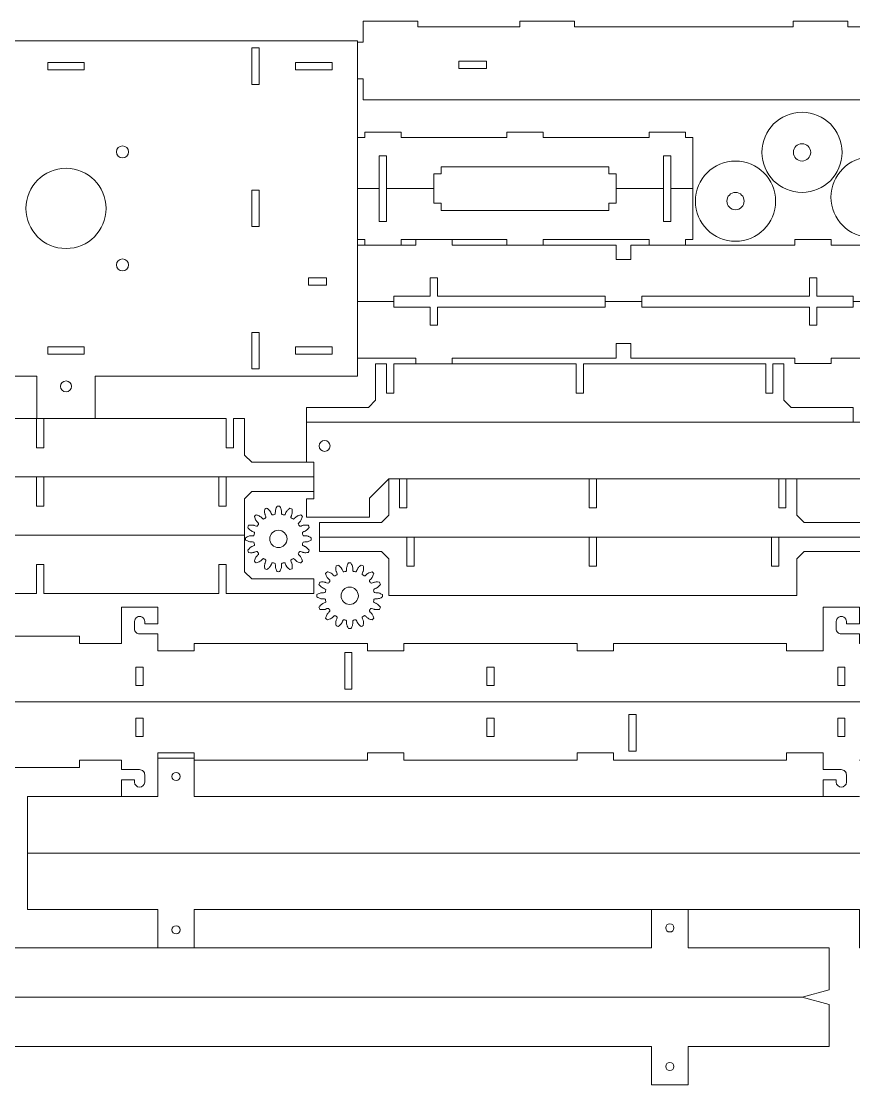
# Model space of a CAD drawing. Header units: millimetres. Extents: x -605 to 605, y -148 to 150.
# Drawn here: x -319.6 to -91.2, y -145 to 146.6 of the extents above; entities that cross this region are included whole.
import ezdxf

# ---------------------------------------------------------------- set-up
doc = ezdxf.new("R2010")
doc.units = ezdxf.units.MM
doc.header["$MEASUREMENT"] = 0
doc.layers.add('Default', color=7, linetype='Continuous')
doc.layers.add('PHOTOGATE_OBSTRU', color=7, linetype='Continuous')

msp = doc.modelspace()

# ---------------------------------------------------------------- linework, layer by layer
at = {"layer": 'Default', "color": 250, "lineweight": 9}
for points in [[(-91.3935, 36.6448), (-91.3935, 40.6448), (-108.3935, 40.6448), (-110.3935, 42.6448), (-110.3935, 52.6448), (-113.3935, 52.6448), (-113.3935, 44.6448), (-115.3935, 44.6448), (-115.3935, 52.6448), (-165.3935, 52.6448), (-165.3935, 44.6448), (-167.3935, 44.6448), (-167.3935, 52.6448), (-217.3935, 52.6448), (-217.3935, 44.6448), (-219.3935, 44.6448), (-219.3935, 52.6448), (-222.3935, 52.6448), (-222.3935, 42.6448), (-224.3935, 40.6448), (-241.3935, 40.6448), (-241.3935, 36.6448)], [(-87.9664, 21.1448), (-218.8206, 21.1448), (-224.1135, 15.8519), (-224.1135, 10.6448), (-241.3935, 10.6448), (-241.3935, 15.6448), (-239.3935, 15.6448), (-239.3935, 25.6448), (-256.3935, 25.6448), (-258.3935, 27.6448), (-258.3935, 37.6448), (-261.3935, 37.6448), (-261.3935, 29.6448), (-263.3935, 29.6448), (-263.3935, 37.6448), (-313.3935, 37.6448), (-313.3935, 29.6448), (-315.3935, 29.6448), (-315.3935, 37.6448), (-365.3935, 37.6448)], [(-241.3935, 25.6448), (-241.3935, 36.6448), (-65.3935, 36.6448)], [(-370.3935, 5.6448), (-370.3935, 15.6448), (-372.3935, 17.6448), (-389.3935, 17.6448), (-389.3935, 21.6448), (-239.3935, 21.6448)], [(-315.3935, 21.6448), (-315.3935, 13.6448), (-313.3935, 13.6448), (-313.3935, 21.6448)], [(-265.3935, 21.6448), (-265.3935, 13.6448), (-263.3935, 13.6448), (-263.3935, 21.6448)], [(-87.8206, 5.1448), (-237.8206, 5.1448), (-237.8206, 1.1448), (-220.8206, 1.1448), (-218.8206, -0.8552), (-218.8206, -10.8552), (-106.8206, -10.8552), (-106.8206, -0.8552), (-104.8206, 1.1448), (-87.8206, 1.1448), (-87.8206, 5.1448), (-87.8206, 9.1448), (-104.8206, 9.1448), (-106.8206, 11.1448), (-106.8206, 21.1448)], [(-237.8206, 5.1448), (-237.8206, 9.1448), (-220.8206, 9.1448), (-218.8206, 11.1448), (-218.8206, 21.1448)], [(-215.8206, 21.1448), (-215.8206, 13.1448), (-213.8206, 13.1448), (-213.8206, 21.1448)], [(-161.8206, 21.1448), (-161.8206, 13.1448), (-163.8206, 13.1448), (-163.8206, 21.1448)], [(-111.8206, 21.1448), (-111.8206, 13.1448), (-109.8206, 13.1448), (-109.8206, 21.1448)], [(-239.3935, 17.6448), (-256.3935, 17.6448), (-258.3935, 15.6448), (-258.3935, 5.6448)], [(-389.3935, -10.3552), (-365.3935, -10.3552), (-365.3935, -2.3552), (-363.3935, -2.3552), (-363.3935, -10.3552), (-315.3935, -10.3552), (-315.3935, -2.3552), (-313.3935, -2.3552), (-313.3935, -10.3552), (-265.3935, -10.3552), (-265.3935, -2.3552), (-263.3935, -2.3552), (-263.3935, -10.3552), (-239.3935, -10.3552), (-239.3935, -6.3552), (-256.3935, -6.3552), (-258.3935, -4.3552), (-258.3935, 5.6448), (-370.3935, 5.6448), (-370.3935, -4.3552), (-372.3935, -6.3552), (-389.3935, -6.3552)], [(-211.8206, 5.1448), (-211.8206, -2.8552), (-213.8206, -2.8552), (-213.8206, 5.1448)], [(-163.8206, 5.1448), (-163.8206, -2.8552), (-161.8206, -2.8552), (-161.8206, 5.1448)], [(-113.8206, 5.1448), (-113.8206, -2.8552), (-111.8206, -2.8552), (-111.8206, 5.1448)]]:
    msp.add_lwpolyline(points, dxfattribs=at)
for points, knots in [([(-94.4272, 110.6485), (-94.4272, 116.7236), (-99.3521, 121.6485), (-105.4272, 121.6485), (-111.5023, 121.6485), (-116.4272, 116.7237), (-116.4272, 110.6485), (-116.4272, 104.5734), (-111.5024, 99.6485), (-105.4273, 99.6485), (-99.3521, 99.6485), (-94.4273, 104.5733), (-94.4272, 110.6485)], [0, 0, 0, 0, 1, 1, 1, 2, 2, 2, 3, 3, 3, 4, 4, 4, 4]), ([(-112.6756, 97.2694), (-112.6756, 103.3444), (-117.6005, 108.2694), (-123.6756, 108.2694), (-129.7507, 108.2694), (-134.6756, 103.3446), (-134.6756, 97.2694), (-134.6756, 91.1943), (-129.7508, 86.2694), (-123.6757, 86.2694), (-117.6005, 86.2694), (-112.6757, 91.1942), (-112.6756, 97.2694)], [0, 0, 0, 0, 1, 1, 1, 2, 2, 2, 3, 3, 3, 4, 4, 4, 4]), ([(-75.4854, 98.352), (-75.4854, 104.4271), (-80.4103, 109.352), (-86.4854, 109.352), (-92.5605, 109.352), (-97.4854, 104.4272), (-97.4854, 98.352), (-97.4854, 92.2769), (-92.5606, 87.352), (-86.4855, 87.352), (-80.4103, 87.352), (-75.4855, 92.2768), (-75.4854, 98.352)], [0, 0, 0, 0, 1, 1, 1, 2, 2, 2, 3, 3, 3, 4, 4, 4, 4]), ([(-248.1905, -2.2266), (-248.1782, -2.1251), (-248.1053, -2.0412), (-248.0064, -2.015), (-247.8337, -1.9874), (-247.6621, -1.9534), (-247.492, -1.9126), (-247.3906, -1.899), (-247.2911, -1.9486), (-247.2409, -2.0378), (-247.1298, -2.2349), (-247.0275, -2.471), (-247.0041, -2.5397), (-246.9736, -2.6293), (-246.9228, -2.7322), (-246.905, -2.7613), (-246.8164, -2.9061), (-246.6743, -3.0933), (-246.6254, -3.1506), (-246.4509, -3.355), (-246.0704, -3.674), (-245.9237, -3.7825), (-245.7204, -3.7066), (-245.5199, -3.6237), (-245.3227, -3.5335), (-245.2687, -3.1732), (-245.2628, -2.7247), (-245.2733, -2.5906), (-245.285, -2.4412), (-245.3308, -2.2006), (-245.3508, -2.1175), (-245.3668, -2.0512), (-245.4166, -1.9332), (-245.4375, -1.8907), (-245.5014, -1.7609), (-245.5944, -1.4776), (-245.6249, -1.3684), (-245.6525, -1.2698), (-245.6172, -1.1645), (-245.5359, -1.1024), (-245.3868, -1.0109), (-245.2413, -0.9137), (-245.0998, -0.811), (-245.0113, -0.7596), (-244.9004, -0.7673), (-244.8199, -0.8305), (-244.6418, -0.9703), (-244.457, -1.1491), (-244.4091, -1.2036), (-244.3466, -1.2747), (-244.2602, -1.3504), (-244.2327, -1.3704), (-244.0953, -1.4704), (-243.8924, -1.5889), (-243.8253, -1.6231), (-243.586, -1.7451), (-243.1123, -1.8943), (-242.9353, -1.9383), (-242.7765, -1.7906), (-242.623, -1.6371), (-242.4753, -1.4783), (-242.5633, -1.1247), (-242.7294, -0.7082), (-242.7905, -0.5882), (-242.8585, -0.4548), (-242.9929, -0.25), (-243.0432, -0.1809), (-243.0833, -0.1258), (-243.1744, -0.0357), (-243.21, -0.0045), (-243.3188, 0.0911), (-243.5131, 0.3172), (-243.5831, 0.4064), (-243.6462, 0.4869), (-243.654, 0.5978), (-243.6026, 0.6863), (-243.4999, 0.8277), (-243.4026, 0.9733), (-243.3112, 1.1223), (-243.2491, 1.2036), (-243.1437, 1.239), (-243.0452, 1.2113), (-242.8271, 1.1505), (-242.5879, 1.056), (-242.5228, 1.024), (-242.4379, 0.9822), (-242.3292, 0.9453), (-242.296, 0.9373), (-242.1309, 0.8975), (-241.8981, 0.8657), (-241.823, 0.8598), (-241.5552, 0.8387), (-241.0605, 0.8821), (-240.8801, 0.9092), (-240.7899, 1.1065), (-240.7068, 1.3069), (-240.6311, 1.5102), (-240.8477, 1.8032), (-241.1607, 2.1245), (-241.263, 2.2119), (-241.3768, 2.3091), (-241.5794, 2.4469), (-241.6523, 2.4915), (-241.7104, 2.5271), (-241.8291, 2.5754), (-241.8739, 2.5906), (-242.0109, 2.6373), (-242.277, 2.7718), (-242.3758, 2.8274), (-242.465, 2.8776), (-242.5145, 2.9771), (-242.5009, 3.0785), (-242.4602, 3.2486), (-242.426, 3.4202), (-242.3986, 3.5929), (-242.3724, 3.6918), (-242.2885, 3.7648), (-242.1869, 3.777), (-241.9622, 3.8042), (-241.705, 3.8084), (-241.6326, 3.8037), (-241.5382, 3.7976), (-241.4236, 3.8052), (-241.3899, 3.8105), (-241.2221, 3.8369), (-240.9949, 3.8966), (-240.9232, 3.9199), (-240.6677, 4.0028), (-240.2273, 4.2323), (-240.071, 4.3263), (-240.0631, 4.5431), (-240.0631, 4.76), (-240.071, 4.9769), (-240.3832, 5.1647), (-240.7953, 5.3417), (-240.9232, 5.3833), (-241.0656, 5.4296), (-241.3056, 5.4794), (-241.3899, 5.4927), (-241.4573, 5.5034), (-241.5854, 5.5025), (-241.6326, 5.4995), (-241.7771, 5.4901), (-242.0744, 5.5126), (-242.1869, 5.5262), (-242.2885, 5.5383), (-242.3724, 5.6114), (-242.3986, 5.7103), (-242.426, 5.883), (-242.4602, 6.0546), (-242.5009, 6.2247), (-242.5145, 6.3261), (-242.465, 6.4255), (-242.3758, 6.4757), (-242.1785, 6.5868), (-241.9426, 6.6892), (-241.8739, 6.7125), (-241.7843, 6.743), (-241.6814, 6.7939), (-241.6523, 6.8117), (-241.5073, 6.9003), (-241.3203, 7.0424), (-241.263, 7.0913), (-241.0586, 7.2657), (-240.7396, 7.6463), (-240.6311, 7.793), (-240.7068, 7.9963), (-240.7899, 8.1967), (-240.8801, 8.394), (-241.2404, 8.448), (-241.6889, 8.4539), (-241.823, 8.4434), (-241.9723, 8.4317), (-242.213, 8.3858), (-242.296, 8.3659), (-242.3623, 8.3499), (-242.4804, 8.3001), (-242.5228, 8.2792), (-242.6527, 8.2153), (-242.936, 8.1223), (-243.0452, 8.0917), (-243.1437, 8.0642), (-243.2491, 8.0995), (-243.3112, 8.1808), (-243.4026, 8.3299), (-243.4999, 8.4754), (-243.6026, 8.6169), (-243.654, 8.7054), (-243.6462, 8.8163), (-243.5831, 8.8968), (-243.4433, 9.0749), (-243.2645, 9.2597), (-243.21, 9.3076), (-243.1389, 9.3701), (-243.0632, 9.4564), (-243.0432, 9.484), (-242.9432, 9.6213), (-242.8247, 9.8242), (-242.7905, 9.8913), (-242.6685, 10.1307), (-242.5193, 10.6044), (-242.4753, 10.7814), (-242.623, 10.9402), (-242.7765, 11.0937), (-242.9353, 11.2414), (-243.2888, 11.1534), (-243.7054, 10.9872), (-243.8253, 10.9262), (-243.9588, 10.8582), (-244.1636, 10.7238), (-244.2327, 10.6735), (-244.2878, 10.6334), (-244.3778, 10.5422), (-244.4091, 10.5066), (-244.5046, 10.3979), (-244.7307, 10.2036), (-244.8199, 10.1336), (-244.9004, 10.0704), (-245.0113, 10.0627), (-245.0998, 10.1141), (-245.2413, 10.2168), (-245.3868, 10.314), (-245.5359, 10.4055), (-245.6172, 10.4676), (-245.6525, 10.5729), (-245.6249, 10.6715), (-245.564, 10.8895), (-245.4695, 11.1288), (-245.4375, 11.1938), (-245.3957, 11.2788), (-245.3588, 11.3875), (-245.3508, 11.4206), (-245.311, 11.5858), (-245.2792, 11.8186), (-245.2733, 11.8936), (-245.2521, 12.1615), (-245.2956, 12.6562), (-245.3227, 12.8366), (-245.5199, 12.9268), (-245.7204, 13.0098), (-245.9237, 13.0856), (-246.2167, 12.869), (-246.538, 12.556), (-246.6254, 12.4536), (-246.7226, 12.3399), (-246.8604, 12.1372), (-246.905, 12.0644), (-246.9406, 12.0063), (-246.9889, 11.8876), (-247.0041, 11.8428), (-247.0507, 11.7057), (-247.1853, 11.4396), (-247.2409, 11.3409), (-247.2911, 11.2517), (-247.3906, 11.2021), (-247.492, 11.2156), (-247.6621, 11.2565), (-247.8337, 11.2906), (-248.0064, 11.3181), (-248.1053, 11.3443), (-248.1782, 11.4282), (-248.1905, 11.5297), (-248.2176, 11.7545), (-248.2219, 12.0117), (-248.2172, 12.0841), (-248.2111, 12.1785), (-248.2187, 12.2931), (-248.224, 12.3268), (-248.2504, 12.4946), (-248.3101, 12.7218), (-248.3333, 12.7935), (-248.4163, 13.049), (-248.6458, 13.4894), (-248.7398, 13.6457), (-248.9566, 13.6536), (-249.1736, 13.6536), (-249.3904, 13.6457), (-249.5781, 13.3335), (-249.7552, 12.9214), (-249.7968, 12.7935), (-249.8431, 12.651), (-249.8929, 12.4111), (-249.9062, 12.3268), (-249.9168, 12.2594), (-249.916, 12.1313), (-249.913, 12.0841), (-249.9036, 11.9396), (-249.9261, 11.6423), (-249.9397, 11.5297), (-249.9519, 11.4282), (-250.0248, 11.3443), (-250.1237, 11.3181), (-250.2965, 11.2906), (-250.4681, 11.2565), (-250.6382, 11.2156), (-250.7396, 11.2021), (-250.839, 11.2517), (-250.8892, 11.3409), (-251.0003, 11.5381), (-251.1026, 11.7741), (-251.126, 11.8428), (-251.1565, 11.9324), (-251.2074, 12.0353), (-251.2251, 12.0644), (-251.3138, 12.2093), (-251.4559, 12.3964), (-251.5048, 12.4536), (-251.6792, 12.6581), (-252.0598, 12.9771), (-252.2065, 13.0856), (-252.4097, 13.0098), (-252.6102, 12.9268), (-252.8075, 12.8366), (-252.8615, 12.4763), (-252.8674, 12.0278), (-252.8569, 11.8936), (-252.8451, 11.7444), (-252.7993, 11.5037), (-252.7793, 11.4206), (-252.7634, 11.3542), (-252.7136, 11.2363), (-252.6927, 11.1938), (-252.6288, 11.064), (-252.5357, 10.7806), (-252.5052, 10.6715), (-252.4777, 10.5729), (-252.513, 10.4676), (-252.5943, 10.4055), (-252.7434, 10.314), (-252.8889, 10.2168), (-253.0304, 10.1141), (-253.1189, 10.0627), (-253.2297, 10.0704), (-253.3102, 10.1336), (-253.4884, 10.2734), (-253.6732, 10.4522), (-253.7211, 10.5066), (-253.7836, 10.5777), (-253.8699, 10.6535), (-253.8975, 10.6735), (-254.0348, 10.7735), (-254.2377, 10.892), (-254.3048, 10.9262), (-254.5442, 11.0482), (-255.0179, 11.1974), (-255.1949, 11.2414), (-255.3537, 11.0937), (-255.5071, 10.9402), (-255.6549, 10.7814), (-255.5669, 10.4278), (-255.4007, 10.0112), (-255.3397, 9.8913), (-255.2717, 9.7579), (-255.1372, 9.5531), (-255.087, 9.484), (-255.0469, 9.4287), (-254.9557, 9.3388), (-254.9202, 9.3076), (-254.8114, 9.2121), (-254.6171, 8.986), (-254.5471, 8.8968), (-254.4839, 8.8163), (-254.4762, 8.7054), (-254.5276, 8.6169), (-254.6303, 8.4754), (-254.7275, 8.3299), (-254.819, 8.1808), (-254.8811, 8.0995), (-254.9864, 8.0642), (-255.085, 8.0917), (-255.303, 8.1527), (-255.5422, 8.2472), (-255.6073, 8.2792), (-255.6923, 8.3209), (-255.801, 8.3579), (-255.8341, 8.3659), (-255.9993, 8.4056), (-256.232, 8.4375), (-256.3071, 8.4434), (-256.575, 8.4645), (-257.0697, 8.421), (-257.2501, 8.394), (-257.3403, 8.1967), (-257.4233, 7.9963), (-257.499, 7.793), (-257.2824, 7.5), (-256.9695, 7.1787), (-256.8672, 7.0913), (-256.7533, 6.9941), (-256.5507, 6.8562), (-256.4779, 6.8117), (-256.4197, 6.7761), (-256.3011, 6.7278), (-256.2563, 6.7125), (-256.1192, 6.6659), (-255.8531, 6.5314), (-255.7543, 6.4757), (-255.6652, 6.4255), (-255.6156, 6.3261), (-255.6292, 6.2247), (-255.67, 6.0546), (-255.7041, 5.883), (-255.7315, 5.7103), (-255.7578, 5.6114), (-255.8416, 5.5383), (-255.9432, 5.5262), (-256.168, 5.4989), (-256.4252, 5.4948), (-256.4975, 5.4995), (-256.592, 5.5056), (-256.7066, 5.498), (-256.7402, 5.4927), (-256.9081, 5.4663), (-257.1353, 5.4065), (-257.2069, 5.3833), (-257.4625, 5.3003), (-257.9029, 5.0709), (-258.0592, 4.9769), (-258.067, 4.76), (-258.067, 4.5431), (-258.0592, 4.3263), (-257.747, 4.1385), (-257.3349, 3.9615), (-257.2069, 3.9199), (-257.0645, 3.8736), (-256.8246, 3.8238), (-256.7402, 3.8105), (-256.6729, 3.7998), (-256.5448, 3.8007), (-256.4975, 3.8037), (-256.3531, 3.8131), (-256.0558, 3.7906), (-255.9432, 3.777), (-255.8416, 3.7648), (-255.7578, 3.6918), (-255.7315, 3.5929), (-255.7041, 3.4202), (-255.67, 3.2486), (-255.6292, 3.0785), (-255.6156, 2.9771), (-255.6652, 2.8776), (-255.7543, 2.8274), (-255.9516, 2.7164), (-256.1876, 2.614), (-256.2563, 2.5906), (-256.3459, 2.5601), (-256.4488, 2.5093), (-256.4779, 2.4915), (-256.6228, 2.4029), (-256.8099, 2.2608), (-256.8672, 2.2119), (-257.0715, 2.0374), (-257.3906, 1.6569), (-257.499, 1.5102), (-257.4233, 1.3069), (-257.3403, 1.1065), (-257.2501, 0.9092), (-256.8898, 0.8551), (-256.4413, 0.8493), (-256.3071, 0.8598), (-256.1579, 0.8714), (-255.9172, 0.9174), (-255.8341, 0.9373), (-255.7678, 0.9533), (-255.6498, 1.0031), (-255.6073, 1.024), (-255.4775, 1.0879), (-255.1942, 1.1809), (-255.085, 1.2113), (-254.9864, 1.239), (-254.881, 1.2036), (-254.819, 1.1223), (-254.7275, 0.9733), (-254.6303, 0.8277), (-254.5276, 0.6863), (-254.4762, 0.5978), (-254.4839, 0.4869), (-254.5471, 0.4064), (-254.6868, 0.2283), (-254.8657, 0.0435), (-254.9202, -0.0045), (-254.9913, -0.067), (-255.0669, -0.1533), (-255.087, -0.1809), (-255.187, -0.3182), (-255.3054, -0.5211), (-255.3397, -0.5882), (-255.4617, -0.8276), (-255.6108, -1.3013), (-255.6549, -1.4783), (-255.5071, -1.6371), (-255.3537, -1.7906), (-255.1949, -1.9383), (-254.8413, -1.8503), (-254.4247, -1.6841), (-254.3048, -1.6231), (-254.1714, -1.5551), (-253.9665, -1.4206), (-253.8975, -1.3704), (-253.8423, -1.3303), (-253.7523, -1.2391), (-253.7211, -1.2036), (-253.6256, -1.0948), (-253.3994, -0.9005), (-253.3102, -0.8305), (-253.2297, -0.7673), (-253.1189, -0.7596), (-253.0304, -0.811), (-252.8889, -0.9137), (-252.7434, -1.0109), (-252.5943, -1.1024), (-252.513, -1.1645), (-252.4777, -1.2698), (-252.5052, -1.3684), (-252.5662, -1.5864), (-252.6607, -1.8257), (-252.6927, -1.8907), (-252.7345, -1.9757), (-252.7713, -2.0844), (-252.7793, -2.1175), (-252.8192, -2.2827), (-252.8509, -2.5155), (-252.8569, -2.5906), (-252.878, -2.8584), (-252.8345, -3.3531), (-252.8075, -3.5335), (-252.6102, -3.6237), (-252.4097, -3.7066), (-252.2065, -3.7825), (-251.9135, -3.5659), (-251.5922, -3.2528), (-251.5048, -3.1506), (-251.4075, -3.0368), (-251.2697, -2.8341), (-251.2251, -2.7613), (-251.1895, -2.7032), (-251.1413, -2.5845), (-251.126, -2.5397), (-251.0794, -2.4026), (-250.9449, -2.1364), (-250.8892, -2.0378), (-250.839, -1.9486), (-250.7396, -1.899), (-250.6382, -1.9126), (-250.4681, -1.9534), (-250.2965, -1.9874), (-250.1237, -2.015), (-250.0248, -2.0412), (-249.9519, -2.1251), (-249.9397, -2.2266), (-249.9125, -2.4514), (-249.9083, -2.7086), (-249.913, -2.781), (-249.9191, -2.8753), (-249.9115, -2.99), (-249.9062, -3.0237), (-249.8798, -3.1915), (-249.8201, -3.4187), (-249.7968, -3.4904), (-249.7139, -3.7459), (-249.4844, -4.1863), (-249.3904, -4.3426), (-249.1736, -4.3504), (-248.9566, -4.3504), (-248.7398, -4.3426), (-248.552, -4.0304), (-248.3749, -3.6183), (-248.3333, -3.4904), (-248.2871, -3.3479), (-248.2373, -3.108), (-248.224, -3.0237), (-248.2133, -2.9563), (-248.2141, -2.8282), (-248.2172, -2.781), (-248.2266, -2.6364), (-248.2041, -2.3392), (-248.1905, -2.2266)], [0, 0, 0, 0, 1, 1, 1, 2, 2, 2, 3, 3, 3, 4, 4, 4, 5, 5, 5, 6, 6, 6, 7, 7, 7, 8, 8, 8, 9, 9, 9, 10, 10, 10, 11, 11, 11, 12, 12, 12, 13, 13, 13, 14, 14, 14, 15, 15, 15, 16, 16, 16, 17, 17, 17, 18, 18, 18, 19, 19, 19, 20, 20, 20, 21, 21, 21, 22, 22, 22, 23, 23, 23, 24, 24, 24, 25, 25, 25, 26, 26, 26, 27, 27, 27, 28, 28, 28, 29, 29, 29, 30, 30, 30, 31, 31, 31, 32, 32, 32, 33, 33, 33, 34, 34, 34, 35, 35, 35, 36, 36, 36, 37, 37, 37, 38, 38, 38, 39, 39, 39, 40, 40, 40, 41, 41, 41, 42, 42, 42, 43, 43, 43, 44, 44, 44, 45, 45, 45, 46, 46, 46, 47, 47, 47, 48, 48, 48, 49, 49, 49, 50, 50, 50, 51, 51, 51, 52, 52, 52, 53, 53, 53, 54, 54, 54, 55, 55, 55, 56, 56, 56, 57, 57, 57, 58, 58, 58, 59, 59, 59, 60, 60, 60, 61, 61, 61, 62, 62, 62, 63, 63, 63, 64, 64, 64, 65, 65, 65, 66, 66, 66, 67, 67, 67, 68, 68, 68, 69, 69, 69, 70, 70, 70, 71, 71, 71, 72, 72, 72, 73, 73, 73, 74, 74, 74, 75, 75, 75, 76, 76, 76, 77, 77, 77, 78, 78, 78, 79, 79, 79, 80, 80, 80, 81, 81, 81, 82, 82, 82, 83, 83, 83, 84, 84, 84, 85, 85, 85, 86, 86, 86, 87, 87, 87, 88, 88, 88, 89, 89, 89, 90, 90, 90, 91, 91, 91, 92, 92, 92, 93, 93, 93, 94, 94, 94, 95, 95, 95, 96, 96, 96, 97, 97, 97, 98, 98, 98, 99, 99, 99, 100, 100, 100, 101, 101, 101, 102, 102, 102, 103, 103, 103, 104, 104, 104, 105, 105, 105, 106, 106, 106, 107, 107, 107, 108, 108, 108, 109, 109, 109, 110, 110, 110, 111, 111, 111, 112, 112, 112, 113, 113, 113, 114, 114, 114, 115, 115, 115, 116, 116, 116, 117, 117, 117, 118, 118, 118, 119, 119, 119, 120, 120, 120, 121, 121, 121, 122, 122, 122, 123, 123, 123, 124, 124, 124, 125, 125, 125, 126, 126, 126, 127, 127, 127, 128, 128, 128, 129, 129, 129, 130, 130, 130, 131, 131, 131, 132, 132, 132, 133, 133, 133, 134, 134, 134, 135, 135, 135, 136, 136, 136, 137, 137, 137, 138, 138, 138, 139, 139, 139, 140, 140, 140, 141, 141, 141, 142, 142, 142, 143, 143, 143, 144, 144, 144, 145, 145, 145, 146, 146, 146, 147, 147, 147, 148, 148, 148, 149, 149, 149, 150, 150, 150, 151, 151, 151, 152, 152, 152, 153, 153, 153, 154, 154, 154, 155, 155, 155, 156, 156, 156, 157, 157, 157, 158, 158, 158, 159, 159, 159, 160, 160, 160, 161, 161, 161, 162, 162, 162, 163, 163, 163, 164, 164, 164, 165, 165, 165, 166, 166, 166, 167, 167, 167, 168, 168, 168, 169, 169, 169, 170, 170, 170, 171, 171, 171, 172, 172, 172, 173, 173, 173, 174, 174, 174, 175, 175, 175, 176, 176, 176, 177, 177, 177, 178, 178, 178, 179, 179, 179, 180, 180, 180, 181, 181, 181, 182, 182, 182, 183, 183, 183, 184, 184, 184, 185, 185, 185, 186, 186, 186, 187, 187, 187, 188, 188, 188, 189, 189, 189, 190, 190, 190, 191, 191, 191, 192, 192, 192, 192]), ([(-228.6437, -17.8407), (-228.6314, -17.7392), (-228.5585, -17.6552), (-228.4596, -17.6291), (-228.2869, -17.6016), (-228.1153, -17.5675), (-227.9452, -17.5267), (-227.8438, -17.5131), (-227.7443, -17.5627), (-227.6941, -17.6518), (-227.583, -17.8491), (-227.4807, -18.085), (-227.4573, -18.1538), (-227.4268, -18.2434), (-227.376, -18.3463), (-227.3582, -18.3753), (-227.2696, -18.5203), (-227.1275, -18.7074), (-227.0786, -18.7647), (-226.9041, -18.9691), (-226.5236, -19.2881), (-226.3769, -19.3966), (-226.1736, -19.3208), (-225.9731, -19.2378), (-225.7759, -19.1475), (-225.7219, -18.7873), (-225.716, -18.3388), (-225.7265, -18.2047), (-225.7382, -18.0554), (-225.784, -17.8147), (-225.804, -17.7316), (-225.82, -17.6653), (-225.8698, -17.5473), (-225.8907, -17.5048), (-225.9546, -17.375), (-226.0476, -17.0917), (-226.0781, -16.9825), (-226.1057, -16.8839), (-226.0704, -16.7786), (-225.9891, -16.7165), (-225.84, -16.625), (-225.6945, -16.5277), (-225.553, -16.4251), (-225.4645, -16.3737), (-225.3536, -16.3814), (-225.2731, -16.4446), (-225.095, -16.5844), (-224.9102, -16.7632), (-224.8623, -16.8177), (-224.7998, -16.8888), (-224.7134, -16.9645), (-224.6859, -16.9845), (-224.5485, -17.0845), (-224.3456, -17.203), (-224.2785, -17.2372), (-224.0392, -17.3592), (-223.5655, -17.5084), (-223.3885, -17.5524), (-223.2297, -17.4047), (-223.0762, -17.2512), (-222.9285, -17.0924), (-223.0165, -16.7388), (-223.1826, -16.3223), (-223.2437, -16.2023), (-223.3117, -16.0689), (-223.4461, -15.8641), (-223.4964, -15.795), (-223.5365, -15.7399), (-223.6276, -15.6498), (-223.6632, -15.6186), (-223.772, -15.5231), (-223.9663, -15.297), (-224.0363, -15.2078), (-224.0994, -15.1273), (-224.1072, -15.0164), (-224.0558, -14.9279), (-223.9531, -14.7864), (-223.8558, -14.6409), (-223.7644, -14.4917), (-223.7023, -14.4104), (-223.5969, -14.3752), (-223.4984, -14.4027), (-223.2803, -14.4637), (-223.0411, -14.5582), (-222.976, -14.5902), (-222.8911, -14.632), (-222.7824, -14.6689), (-222.7492, -14.6769), (-222.5841, -14.7167), (-222.3513, -14.7485), (-222.2762, -14.7544), (-222.0084, -14.7755), (-221.5137, -14.7321), (-221.3333, -14.705), (-221.2431, -14.5077), (-221.16, -14.3073), (-221.0843, -14.104), (-221.3009, -13.811), (-221.6139, -13.4897), (-221.7162, -13.4023), (-221.83, -13.3051), (-222.0326, -13.1672), (-222.1055, -13.1227), (-222.1636, -13.0871), (-222.2823, -13.0388), (-222.3271, -13.0234), (-222.4641, -12.9769), (-222.7302, -12.8424), (-222.829, -12.7868), (-222.9182, -12.7365), (-222.9677, -12.6371), (-222.9541, -12.5357), (-222.9134, -12.3656), (-222.8792, -12.194), (-222.8518, -12.0213), (-222.8256, -11.9224), (-222.7417, -11.8494), (-222.6401, -11.8372), (-222.4154, -11.81), (-222.1582, -11.8058), (-222.0858, -11.8105), (-221.9914, -11.8166), (-221.8768, -11.809), (-221.8431, -11.8037), (-221.6753, -11.7773), (-221.4481, -11.7176), (-221.3764, -11.6943), (-221.1209, -11.6114), (-220.6805, -11.3819), (-220.5242, -11.2879), (-220.5163, -11.0711), (-220.5163, -10.8541), (-220.5242, -10.6373), (-220.8364, -10.4495), (-221.2485, -10.2725), (-221.3764, -10.2309), (-221.5188, -10.1846), (-221.7588, -10.1348), (-221.8431, -10.1215), (-221.9105, -10.1108), (-222.0386, -10.1117), (-222.0858, -10.1147), (-222.2303, -10.1241), (-222.5276, -10.1016), (-222.6401, -10.088), (-222.7417, -10.0758), (-222.8256, -10.0028), (-222.8518, -9.9039), (-222.8792, -9.7312), (-222.9134, -9.5596), (-222.9541, -9.3895), (-222.9677, -9.2881), (-222.9182, -9.1887), (-222.829, -9.1385), (-222.6317, -9.0274), (-222.3958, -8.9249), (-222.3271, -8.9017), (-222.2375, -8.871), (-222.1346, -8.8203), (-222.1055, -8.8025), (-221.9605, -8.7139), (-221.7735, -8.5718), (-221.7162, -8.5229), (-221.5118, -8.3485), (-221.1928, -7.9679), (-221.0843, -7.8212), (-221.16, -7.6179), (-221.2431, -7.4175), (-221.3333, -7.2202), (-221.6936, -7.1662), (-222.1421, -7.1603), (-222.2762, -7.1708), (-222.4255, -7.1825), (-222.6662, -7.2284), (-222.7492, -7.2483), (-222.8155, -7.2643), (-222.9336, -7.3141), (-222.976, -7.335), (-223.1059, -7.3989), (-223.3892, -7.4919), (-223.4984, -7.5225), (-223.5969, -7.5499), (-223.7023, -7.5147), (-223.7644, -7.4334), (-223.8558, -7.2843), (-223.9531, -7.1388), (-224.0558, -6.9973), (-224.1072, -6.9088), (-224.0994, -6.7979), (-224.0363, -6.7174), (-223.8965, -6.5393), (-223.7177, -6.3545), (-223.6632, -6.3066), (-223.5921, -6.2441), (-223.5164, -6.1578), (-223.4964, -6.1302), (-223.3964, -5.9929), (-223.2779, -5.79), (-223.2437, -5.7229), (-223.1217, -5.4835), (-222.9725, -5.0098), (-222.9285, -4.8328), (-223.0762, -4.674), (-223.2297, -4.5205), (-223.3885, -4.3728), (-223.742, -4.4608), (-224.1586, -4.6269), (-224.2785, -4.688), (-224.412, -4.756), (-224.6168, -4.8904), (-224.6859, -4.9407), (-224.741, -4.9808), (-224.831, -5.072), (-224.8623, -5.1075), (-224.9578, -5.2163), (-225.1839, -5.4106), (-225.2731, -5.4806), (-225.3536, -5.5438), (-225.4645, -5.5515), (-225.553, -5.5001), (-225.6945, -5.3974), (-225.84, -5.3002), (-225.9891, -5.2087), (-226.0704, -5.1466), (-226.1057, -5.0413), (-226.0781, -4.9427), (-226.0172, -4.7247), (-225.9227, -4.4854), (-225.8907, -4.4204), (-225.8489, -4.3354), (-225.812, -4.2267), (-225.804, -4.1936), (-225.7642, -4.0284), (-225.7324, -3.7956), (-225.7265, -3.7205), (-225.7053, -3.4527), (-225.7488, -2.958), (-225.7759, -2.7776), (-225.9731, -2.6874), (-226.1736, -2.6044), (-226.3769, -2.5286), (-226.6699, -2.7451), (-226.9912, -3.0582), (-227.0786, -3.1604), (-227.1758, -3.2743), (-227.3136, -3.477), (-227.3582, -3.5498), (-227.3938, -3.6079), (-227.4421, -3.7266), (-227.4573, -3.7714), (-227.5039, -3.9085), (-227.6385, -4.1746), (-227.6941, -4.2733), (-227.7443, -4.3624), (-227.8438, -4.412), (-227.9452, -4.3984), (-228.1153, -4.3577), (-228.2869, -4.3236), (-228.4596, -4.2961), (-228.5585, -4.2699), (-228.6314, -4.186), (-228.6437, -4.0845), (-228.6708, -3.8597), (-228.6751, -3.6025), (-228.6704, -3.5301), (-228.6643, -3.4357), (-228.6719, -3.3211), (-228.6772, -3.2874), (-228.7036, -3.1196), (-228.7633, -2.8923), (-228.7865, -2.8207), (-228.8695, -2.5652), (-229.099, -2.1248), (-229.193, -1.9685), (-229.4098, -1.9606), (-229.6268, -1.9606), (-229.8436, -1.9685), (-230.0313, -2.2807), (-230.2084, -2.6928), (-230.25, -2.8207), (-230.2963, -2.9632), (-230.3461, -3.2031), (-230.3594, -3.2874), (-230.37, -3.3547), (-230.3692, -3.4829), (-230.3662, -3.5301), (-230.3568, -3.6746), (-230.3793, -3.9719), (-230.3929, -4.0845), (-230.4051, -4.186), (-230.478, -4.2699), (-230.5769, -4.2961), (-230.7497, -4.3236), (-230.9213, -4.3577), (-231.0914, -4.3984), (-231.1928, -4.412), (-231.2922, -4.3624), (-231.3424, -4.2733), (-231.4535, -4.0761), (-231.5558, -3.8401), (-231.5792, -3.7714), (-231.6097, -3.6817), (-231.6606, -3.5789), (-231.6783, -3.5498), (-231.767, -3.4049), (-231.9091, -3.2177), (-231.958, -3.1604), (-232.1324, -2.9561), (-232.513, -2.6371), (-232.6597, -2.5286), (-232.8629, -2.6044), (-233.0634, -2.6874), (-233.2607, -2.7776), (-233.3147, -3.1379), (-233.3206, -3.5864), (-233.3101, -3.7205), (-233.2983, -3.8698), (-233.2525, -4.1105), (-233.2325, -4.1936), (-233.2166, -4.2599), (-233.1668, -4.3778), (-233.1459, -4.4204), (-233.082, -4.5502), (-232.9889, -4.8335), (-232.9584, -4.9427), (-232.9309, -5.0413), (-232.9662, -5.1466), (-233.0475, -5.2087), (-233.1966, -5.3002), (-233.3421, -5.3974), (-233.4836, -5.5001), (-233.5721, -5.5515), (-233.6829, -5.5438), (-233.7634, -5.4806), (-233.9416, -5.3408), (-234.1264, -5.162), (-234.1743, -5.1075), (-234.2368, -5.0364), (-234.3231, -4.9607), (-234.3507, -4.9407), (-234.488, -4.8407), (-234.6909, -4.7222), (-234.758, -4.688), (-234.9974, -4.566), (-235.4711, -4.4168), (-235.6481, -4.3728), (-235.8069, -4.5205), (-235.9603, -4.674), (-236.1081, -4.8328), (-236.0201, -5.1864), (-235.8539, -5.603), (-235.7929, -5.7229), (-235.7249, -5.8563), (-235.5904, -6.061), (-235.5402, -6.1302), (-235.5001, -6.1854), (-235.4089, -6.2754), (-235.3734, -6.3066), (-235.2646, -6.4021), (-235.0703, -6.6282), (-235.0003, -6.7174), (-234.9371, -6.7979), (-234.9294, -6.9088), (-234.9808, -6.9973), (-235.0835, -7.1388), (-235.1807, -7.2843), (-235.2722, -7.4334), (-235.3343, -7.5147), (-235.4396, -7.5499), (-235.5382, -7.5225), (-235.7562, -7.4615), (-235.9954, -7.367), (-236.0605, -7.335), (-236.1455, -7.2931), (-236.2542, -7.2562), (-236.2873, -7.2483), (-236.4525, -7.2085), (-236.6852, -7.1767), (-236.7603, -7.1708), (-237.0282, -7.1497), (-237.5229, -7.1931), (-237.7033, -7.2202), (-237.7935, -7.4175), (-237.8765, -7.6179), (-237.9522, -7.8212), (-237.7356, -8.1142), (-237.4227, -8.4355), (-237.3204, -8.5229), (-237.2065, -8.6201), (-237.0039, -8.758), (-236.9311, -8.8025), (-236.8729, -8.8381), (-236.7543, -8.8864), (-236.7095, -8.9017), (-236.5724, -8.9483), (-236.3063, -9.0828), (-236.2075, -9.1385), (-236.1184, -9.1887), (-236.0688, -9.2881), (-236.0824, -9.3895), (-236.1232, -9.5596), (-236.1573, -9.7312), (-236.1847, -9.9039), (-236.211, -10.0028), (-236.2948, -10.0758), (-236.3964, -10.088), (-236.6212, -10.1152), (-236.8784, -10.1194), (-236.9507, -10.1147), (-237.0452, -10.1086), (-237.1598, -10.1162), (-237.1934, -10.1215), (-237.3613, -10.1479), (-237.5885, -10.2075), (-237.6601, -10.2309), (-237.9157, -10.3138), (-238.3561, -10.5433), (-238.5124, -10.6373), (-238.5202, -10.8541), (-238.5202, -11.0711), (-238.5124, -11.2879), (-238.2002, -11.4757), (-237.7881, -11.6527), (-237.6601, -11.6943), (-237.5177, -11.7406), (-237.2778, -11.7904), (-237.1934, -11.8037), (-237.1261, -11.8144), (-236.998, -11.8135), (-236.9507, -11.8105), (-236.8063, -11.8011), (-236.509, -11.8236), (-236.3964, -11.8372), (-236.2948, -11.8494), (-236.211, -11.9224), (-236.1847, -12.0213), (-236.1573, -12.194), (-236.1232, -12.3656), (-236.0824, -12.5357), (-236.0688, -12.6371), (-236.1184, -12.7365), (-236.2075, -12.7868), (-236.4048, -12.8978), (-236.6408, -13.0002), (-236.7095, -13.0234), (-236.7991, -13.0541), (-236.902, -13.1049), (-236.9311, -13.1227), (-237.076, -13.2113), (-237.2631, -13.3534), (-237.3204, -13.4023), (-237.5247, -13.5767), (-237.8438, -13.9573), (-237.9522, -14.104), (-237.8765, -14.3073), (-237.7935, -14.5077), (-237.7033, -14.705), (-237.343, -14.759), (-236.8945, -14.7648), (-236.7603, -14.7544), (-236.6111, -14.7426), (-236.3704, -14.6968), (-236.2873, -14.6769), (-236.221, -14.6609), (-236.103, -14.6111), (-236.0605, -14.5902), (-235.9307, -14.5263), (-235.6474, -14.4333), (-235.5382, -14.4027), (-235.4396, -14.3752), (-235.3342, -14.4104), (-235.2722, -14.4917), (-235.1807, -14.6409), (-235.0835, -14.7864), (-234.9808, -14.9279), (-234.9294, -15.0164), (-234.9371, -15.1273), (-235.0003, -15.2078), (-235.14, -15.3859), (-235.3189, -15.5707), (-235.3734, -15.6186), (-235.4445, -15.6811), (-235.5201, -15.7673), (-235.5402, -15.795), (-235.6402, -15.9323), (-235.7586, -16.1352), (-235.7929, -16.2023), (-235.9149, -16.4417), (-236.064, -16.9154), (-236.1081, -17.0924), (-235.9603, -17.2512), (-235.8069, -17.4047), (-235.6481, -17.5524), (-235.2945, -17.4643), (-234.8779, -17.2982), (-234.758, -17.2372), (-234.6246, -17.1692), (-234.4197, -17.0348), (-234.3507, -16.9845), (-234.2955, -16.9444), (-234.2055, -16.8532), (-234.1743, -16.8177), (-234.0788, -16.7089), (-233.8526, -16.5146), (-233.7634, -16.4446), (-233.6829, -16.3814), (-233.5721, -16.3737), (-233.4836, -16.4251), (-233.3421, -16.5277), (-233.1966, -16.625), (-233.0475, -16.7165), (-232.9662, -16.7786), (-232.9309, -16.8839), (-232.9584, -16.9825), (-233.0194, -17.2005), (-233.1139, -17.4398), (-233.1459, -17.5048), (-233.1877, -17.5898), (-233.2245, -17.6985), (-233.2325, -17.7316), (-233.2724, -17.8968), (-233.3041, -18.1296), (-233.3101, -18.2047), (-233.3312, -18.4725), (-233.2877, -18.9672), (-233.2607, -19.1475), (-233.0634, -19.2378), (-232.8629, -19.3208), (-232.6597, -19.3966), (-232.3667, -19.18), (-232.0454, -18.867), (-231.958, -18.7647), (-231.8607, -18.6509), (-231.7229, -18.4483), (-231.6783, -18.3753), (-231.6427, -18.3173), (-231.5945, -18.1986), (-231.5792, -18.1538), (-231.5326, -18.0167), (-231.3981, -17.7506), (-231.3424, -17.6518), (-231.2922, -17.5627), (-231.1928, -17.5131), (-231.0914, -17.5267), (-230.9213, -17.5675), (-230.7497, -17.6016), (-230.5769, -17.6291), (-230.478, -17.6552), (-230.4051, -17.7392), (-230.3929, -17.8407), (-230.3657, -18.0655), (-230.3615, -18.3227), (-230.3662, -18.395), (-230.3723, -18.4895), (-230.3647, -18.6041), (-230.3594, -18.6378), (-230.333, -18.8056), (-230.2733, -19.0328), (-230.25, -19.1045), (-230.1671, -19.3599), (-229.9376, -19.8004), (-229.8436, -19.9566), (-229.6268, -19.9646), (-229.4098, -19.9646), (-229.193, -19.9566), (-229.0052, -19.6445), (-228.8281, -19.2324), (-228.7865, -19.1045), (-228.7403, -18.9621), (-228.6905, -18.722), (-228.6772, -18.6378), (-228.6665, -18.5704), (-228.6673, -18.4423), (-228.6704, -18.395), (-228.6798, -18.2506), (-228.6573, -17.9532), (-228.6437, -17.8407)], [0, 0, 0, 0, 1, 1, 1, 2, 2, 2, 3, 3, 3, 4, 4, 4, 5, 5, 5, 6, 6, 6, 7, 7, 7, 8, 8, 8, 9, 9, 9, 10, 10, 10, 11, 11, 11, 12, 12, 12, 13, 13, 13, 14, 14, 14, 15, 15, 15, 16, 16, 16, 17, 17, 17, 18, 18, 18, 19, 19, 19, 20, 20, 20, 21, 21, 21, 22, 22, 22, 23, 23, 23, 24, 24, 24, 25, 25, 25, 26, 26, 26, 27, 27, 27, 28, 28, 28, 29, 29, 29, 30, 30, 30, 31, 31, 31, 32, 32, 32, 33, 33, 33, 34, 34, 34, 35, 35, 35, 36, 36, 36, 37, 37, 37, 38, 38, 38, 39, 39, 39, 40, 40, 40, 41, 41, 41, 42, 42, 42, 43, 43, 43, 44, 44, 44, 45, 45, 45, 46, 46, 46, 47, 47, 47, 48, 48, 48, 49, 49, 49, 50, 50, 50, 51, 51, 51, 52, 52, 52, 53, 53, 53, 54, 54, 54, 55, 55, 55, 56, 56, 56, 57, 57, 57, 58, 58, 58, 59, 59, 59, 60, 60, 60, 61, 61, 61, 62, 62, 62, 63, 63, 63, 64, 64, 64, 65, 65, 65, 66, 66, 66, 67, 67, 67, 68, 68, 68, 69, 69, 69, 70, 70, 70, 71, 71, 71, 72, 72, 72, 73, 73, 73, 74, 74, 74, 75, 75, 75, 76, 76, 76, 77, 77, 77, 78, 78, 78, 79, 79, 79, 80, 80, 80, 81, 81, 81, 82, 82, 82, 83, 83, 83, 84, 84, 84, 85, 85, 85, 86, 86, 86, 87, 87, 87, 88, 88, 88, 89, 89, 89, 90, 90, 90, 91, 91, 91, 92, 92, 92, 93, 93, 93, 94, 94, 94, 95, 95, 95, 96, 96, 96, 97, 97, 97, 98, 98, 98, 99, 99, 99, 100, 100, 100, 101, 101, 101, 102, 102, 102, 103, 103, 103, 104, 104, 104, 105, 105, 105, 106, 106, 106, 107, 107, 107, 108, 108, 108, 109, 109, 109, 110, 110, 110, 111, 111, 111, 112, 112, 112, 113, 113, 113, 114, 114, 114, 115, 115, 115, 116, 116, 116, 117, 117, 117, 118, 118, 118, 119, 119, 119, 120, 120, 120, 121, 121, 121, 122, 122, 122, 123, 123, 123, 124, 124, 124, 125, 125, 125, 126, 126, 126, 127, 127, 127, 128, 128, 128, 129, 129, 129, 130, 130, 130, 131, 131, 131, 132, 132, 132, 133, 133, 133, 134, 134, 134, 135, 135, 135, 136, 136, 136, 137, 137, 137, 138, 138, 138, 139, 139, 139, 140, 140, 140, 141, 141, 141, 142, 142, 142, 143, 143, 143, 144, 144, 144, 145, 145, 145, 146, 146, 146, 147, 147, 147, 148, 148, 148, 149, 149, 149, 150, 150, 150, 151, 151, 151, 152, 152, 152, 153, 153, 153, 154, 154, 154, 155, 155, 155, 156, 156, 156, 157, 157, 157, 158, 158, 158, 159, 159, 159, 160, 160, 160, 161, 161, 161, 162, 162, 162, 163, 163, 163, 164, 164, 164, 165, 165, 165, 166, 166, 166, 167, 167, 167, 168, 168, 168, 169, 169, 169, 170, 170, 170, 171, 171, 171, 172, 172, 172, 173, 173, 173, 174, 174, 174, 175, 175, 175, 176, 176, 176, 177, 177, 177, 178, 178, 178, 179, 179, 179, 180, 180, 180, 181, 181, 181, 182, 182, 182, 183, 183, 183, 184, 184, 184, 185, 185, 185, 186, 186, 186, 187, 187, 187, 188, 188, 188, 189, 189, 189, 190, 190, 190, 191, 191, 191, 192, 192, 192, 192])]:
    msp.add_open_spline(points, degree=3, knots=knots, dxfattribs=at)
at = {"layer": 'Default', "color": 240, "lineweight": 9}
for points in [[(-103.0522, 110.6485), (-103.0522, 111.9602), (-104.1155, 113.0235), (-105.4272, 113.0235), (-106.7389, 113.0235), (-107.8022, 111.9602), (-107.8022, 110.6485), (-107.8022, 109.3367), (-106.7389, 108.2735), (-105.4272, 108.2735), (-104.1156, 108.2735), (-103.0522, 109.3367), (-103.0522, 110.6485)], [(-121.3006, 97.2694), (-121.3006, 98.5811), (-122.3639, 99.6444), (-123.6756, 99.6444), (-124.9873, 99.6444), (-126.0506, 98.5811), (-126.0506, 97.2694), (-126.0506, 95.9577), (-124.9873, 94.8944), (-123.6756, 94.8944), (-122.364, 94.8944), (-121.3006, 95.9577), (-121.3006, 97.2694)], [(-234.8935, 30.1448), (-234.8935, 30.9732), (-235.565, 31.6448), (-236.3935, 31.6448), (-237.2219, 31.6448), (-237.8935, 30.9732), (-237.8935, 30.1448), (-237.8935, 29.3164), (-237.2219, 28.6448), (-236.3935, 28.6448), (-235.565, 28.6448), (-234.8935, 29.3163), (-234.8935, 30.1448)], [(-249.0651, 2.2766), (-247.7534, 2.2766), (-246.6901, 3.3399), (-246.6901, 4.6516), (-246.6901, 5.9633), (-247.7534, 7.0266), (-249.0651, 7.0266), (-250.3767, 7.0266), (-251.4401, 5.9633), (-251.4401, 4.6516), (-251.4401, 3.3399), (-250.3768, 2.2766), (-249.0651, 2.2766)], [(-229.5183, -13.3376), (-228.2066, -13.3376), (-227.1433, -12.2743), (-227.1433, -10.9626), (-227.1433, -9.6509), (-228.2066, -8.5876), (-229.5183, -8.5876), (-230.8299, -8.5876), (-231.8933, -9.6509), (-231.8933, -10.9626), (-231.8933, -12.2743), (-230.83, -13.3376), (-229.5183, -13.3376)]]:
    msp.add_open_spline(points, degree=3, knots=[0, 0, 0, 0, 1, 1, 1, 2, 2, 2, 3, 3, 3, 4, 4, 4, 4], dxfattribs=at)
at = {"layer": 'PHOTOGATE_OBSTRU', "lineweight": 9}
for points in [[(-48.3388, 130.8454), (-48.3388, 140.8454), (-49.8388, 140.8454), (-49.8388, 146.5954), (-64.8388, 146.5954), (-64.8388, 145.0954), (-92.8388, 145.0954), (-92.8388, 146.5954), (-107.8388, 146.5954), (-107.8388, 145.0954), (-167.8388, 145.0954), (-167.8388, 146.5954), (-182.8388, 146.5954), (-182.8388, 145.0954), (-210.8388, 145.0954), (-210.8388, 146.5954), (-225.8388, 146.5954), (-225.8388, 140.8454), (-227.3388, 140.8454)], [(-49.8388, 130.8454), (-49.8388, 125.0954), (-225.8388, 125.0954), (-225.8388, 130.8454), (-227.3388, 130.8454)]]:
    msp.add_lwpolyline(points, dxfattribs=at)
at = {"layer": 'PHOTOGATE_OBSTRU', "color": 250, "lineweight": 9}
for points in [[(-315.3388, 37.6448), (-299.3388, 37.6448), (-299.3388, 49.2704), (-227.3388, 49.2704), (-227.3388, 141.2704), (-387.3388, 141.2704), (-387.3388, 49.2704), (-315.3388, 49.2704), (-315.3388, 37.6448)], [(-135.3955, 100.7198), (-135.3955, 114.7198), (-137.3955, 114.7198), (-137.3955, 116.2198), (-147.3955, 116.2198), (-147.3955, 114.7198), (-176.3955, 114.7198), (-176.3955, 116.2198), (-186.3955, 116.2198), (-186.3955, 114.7198), (-215.3955, 114.7198), (-215.3955, 116.2198), (-225.3955, 116.2198), (-225.3955, 114.7198), (-227.3955, 114.7198)], [(-221.3955, 100.7198), (-221.3955, 109.7198), (-219.3955, 109.7198), (-219.3955, 100.7198)], [(-143.3955, 100.7198), (-143.3955, 109.7198), (-141.3955, 109.7198), (-141.3955, 100.7198)], [(-206.3955, 100.7198), (-206.3955, 104.7198), (-204.3955, 104.7198), (-204.3955, 106.7198), (-158.3955, 106.7198), (-158.3955, 104.7198), (-156.3955, 104.7198), (-156.3955, 100.7198)], [(-137.3955, 85.2198), (-137.3955, 86.7198), (-135.3955, 86.7198), (-135.3955, 100.7198), (-141.3955, 100.7198), (-141.3955, 91.7198), (-143.3955, 91.7198), (-143.3955, 100.7198), (-156.3955, 100.7198), (-156.3955, 96.7198), (-158.3955, 96.7198), (-158.3955, 94.7198), (-204.3955, 94.7198), (-204.3955, 96.7198), (-206.3955, 96.7198), (-206.3955, 100.7198), (-219.3955, 100.7198), (-219.3955, 91.7198), (-221.3955, 91.7198), (-221.3955, 100.7198), (-227.3955, 100.7198)], [(-227.3955, 85.2198), (-211.3955, 85.2198), (-211.3955, 86.7198)], [(-186.3955, 85.2198), (-186.3955, 86.7198), (-215.3955, 86.7198), (-215.3955, 85.2198)], [(-201.3955, 86.7198), (-201.3955, 85.2198), (-156.4237, 85.2198), (-156.4237, 81.2198), (-152.3673, 81.2198), (-152.3673, 85.2198), (-107.3955, 85.2198), (-107.3955, 86.7198), (-97.3955, 86.7198), (-97.3955, 85.2198), (-81.3955, 85.2198), (-81.3955, 69.7198)], [(-176.3955, 85.2198), (-176.3955, 86.7198), (-147.3955, 86.7198), (-147.3955, 85.2198)], [(-217.3955, 69.7198), (-217.3955, 71.2198), (-207.3955, 71.2198), (-207.3956, 76.2198), (-205.3955, 76.2198), (-205.3955, 71.2198), (-159.3955, 71.2198), (-159.3955, 69.7198)], [(-91.3955, 69.7198), (-91.3955, 71.2198), (-101.3955, 71.2198), (-101.3955, 76.2198), (-103.3955, 76.2198), (-103.3955, 71.2198), (-149.3955, 71.2198), (-149.3955, 69.7198)], [(-81.3955, 69.7198), (-91.3955, 69.7198), (-91.3955, 68.2198), (-101.3955, 68.2198), (-101.3955, 63.2198), (-103.3955, 63.2198), (-103.3955, 68.2198), (-149.3955, 68.2198), (-149.3955, 69.7198), (-159.3955, 69.7198), (-159.3955, 68.2198), (-205.3955, 68.2198), (-205.3955, 63.2198), (-207.3955, 63.2198), (-207.3955, 68.2198), (-217.3955, 68.2198), (-217.3955, 69.7198), (-227.3955, 69.7198)], [(-201.3955, 52.7198), (-201.3955, 54.2198), (-156.4237, 54.2198), (-156.4237, 58.2198), (-152.3673, 58.2198), (-152.3673, 54.2198), (-107.3955, 54.2198), (-107.3955, 52.7198), (-97.3955, 52.7198), (-97.3955, 54.2198), (-81.3955, 54.2198)], [(-285.7435, -18.0385), (-285.7435, -18.6385), (-282.1435, -18.6385), (-282.1435, -14.0385), (-292.1435, -14.0385), (-292.1435, -24.0385), (-303.6295, -24.0385), (-303.6295, -22.0385), (-323.8935, -22.0385), (-323.8935, -24.0385), (-330.8935, -24.0385), (-330.8935, -40.0385)], [(-93.2435, -18.0385), (-93.2435, -18.6385), (-89.6435, -18.6385), (-89.6435, -14.0385), (-99.6435, -14.0385), (-99.6435, -26.0385), (-109.6435, -26.0385), (-109.6435, -24.0385), (-157.1435, -24.0385), (-157.1435, -26.0385), (-167.1435, -26.0385), (-167.1435, -24.0385), (-214.6435, -24.0385), (-214.6435, -26.0385), (-224.6435, -26.0385), (-224.6435, -24.0385), (-272.1435, -24.0385), (-272.1435, -26.0385), (-282.1435, -26.0385), (-282.1435, -21.4385), (-287.1435, -21.4385)], [(-288.5435, -20.0385), (-288.5435, -18.0385)], [(-96.0435, -20.0385), (-96.0435, -18.0385)], [(-50.8935, -40.0385), (-50.8935, -24.0385), (-57.8935, -24.0385), (-57.8935, -22.0385), (-78.1576, -22.0385), (-78.1576, -24.0385), (-89.6435, -24.0385), (-89.6435, -21.4385), (-94.6435, -21.4385)], [(-89.6435, -56.0385), (-78.1576, -56.0385), (-78.1576, -58.0385), (-57.8935, -58.0385), (-57.8935, -56.0385), (-50.8935, -56.0385), (-50.8935, -40.0385), (-330.8935, -40.0385), (-330.8935, -56.0385), (-323.8935, -56.0385), (-323.8935, -58.0385), (-303.6295, -58.0385), (-303.6295, -56.0385), (-292.1435, -56.0385), (-292.1435, -58.6385), (-287.1435, -58.6385)], [(-43.8935, -81.5385), (-317.8935, -81.5385), (-317.8935, -66.0385), (-282.1435, -66.0385), (-282.1435, -54.0385), (-272.1435, -54.0385), (-272.1435, -56.0385), (-224.6435, -56.0385), (-224.6435, -54.0385), (-214.6435, -54.0385), (-214.6435, -56.0385), (-167.1435, -56.0385), (-167.1435, -54.0385), (-157.1435, -54.0385), (-157.1435, -56.0385), (-109.6435, -56.0385), (-109.6435, -54.0385), (-99.6435, -54.0385), (-99.6435, -58.6385), (-94.6435, -58.6385)], [(-282.1435, -55.5285), (-272.1435, -55.5285), (-272.1435, -66.0385), (-89.6435, -66.0385)], [(-285.7435, -60.0385), (-285.7435, -62.0385)], [(-93.2435, -60.0385), (-93.2435, -62.0385)], [(-288.5435, -62.0385), (-288.5435, -61.4385), (-292.1435, -61.4385), (-292.1435, -66.0385)], [(-96.0435, -62.0385), (-96.0435, -61.4385), (-99.6435, -61.4385), (-99.6435, -66.0385)], [(-282.1435, -107.5485), (-282.1435, -97.0385), (-317.8935, -97.0385), (-317.8935, -81.5385)], [(-43.8935, -81.5385), (-43.8935, -97.0385), (-79.6435, -97.0385), (-79.6435, -107.5485), (-89.6435, -107.5485), (-89.6435, -97.0385), (-272.1435, -97.0385), (-272.1435, -107.5485)], [(-146.7001, -97.0485), (-146.7001, -107.5485), (-329.2001, -107.5485), (-329.2001, -97.0485), (-339.2001, -97.0485), (-339.2001, -107.5485), (-377.9501, -107.5485), (-377.9501, -119.0485), (-370.486, -121.0485)], [(-136.7001, -97.0485), (-136.7001, -107.5485), (-97.9501, -107.5485), (-97.9501, -119.0485), (-105.4142, -121.0485)], [(-370.486, -121.0485), (-377.9501, -123.0485), (-377.9501, -134.5485), (-339.2001, -134.5485), (-339.2001, -145.0485), (-329.2001, -145.0485), (-329.2001, -134.5485), (-146.7001, -134.5485), (-146.7001, -145.0485), (-136.7001, -145.0485), (-136.7001, -134.5485), (-97.9501, -134.5485), (-97.9501, -123.0485), (-105.4142, -121.0485), (-370.486, -121.0485)]]:
    msp.add_lwpolyline(points, dxfattribs=at)
at = {"layer": 'PHOTOGATE_OBSTRU', "color": 240, "lineweight": 9}
for points in [[(-254.3388, 139.2804), (-254.3388, 129.2804), (-256.3388, 129.2804), (-256.3388, 139.2804), (-254.3388, 139.2804)], [(-302.3388, 135.2704), (-312.3388, 135.2704), (-312.3388, 133.2704), (-302.3388, 133.2704), (-302.3388, 135.2704)], [(-244.3388, 133.2704), (-234.3388, 133.2704), (-234.3388, 135.2704), (-244.3388, 135.2704), (-244.3388, 133.2704)], [(-199.5528, 133.6224), (-199.5528, 135.6224), (-191.9615, 135.6224), (-191.9615, 133.6224), (-199.5528, 133.6224)], [(-256.3388, 90.2804), (-254.3388, 90.2804), (-254.3388, 100.2804), (-256.3388, 100.2804), (-256.3388, 90.2804)], [(-235.8388, 74.2652), (-235.8388, 76.2652), (-240.8388, 76.2652), (-240.8388, 74.2652), (-235.8388, 74.2652)], [(-254.3388, 51.2804), (-254.3388, 61.2804), (-256.3388, 61.2804), (-256.3388, 51.2804), (-254.3388, 51.2804)], [(-302.3388, 57.2804), (-312.3388, 57.2804), (-312.3388, 55.2804), (-302.3388, 55.2804), (-302.3388, 57.2804)], [(-244.3388, 55.2804), (-234.3388, 55.2804), (-234.3388, 57.2804), (-244.3388, 57.2804), (-244.3388, 55.2804)], [(-230.8935, -36.5385), (-230.8935, -26.5385), (-228.8935, -26.5385), (-228.8935, -36.5385), (-230.8935, -36.5385)], [(-286.1435, -35.5385), (-286.1435, -30.5385), (-288.1435, -30.5385), (-288.1435, -35.5385), (-286.1435, -35.5385)], [(-189.8935, -35.5385), (-189.8935, -30.5385), (-191.8935, -30.5385), (-191.8935, -35.5385), (-189.8935, -35.5385)], [(-93.6435, -35.5385), (-93.6435, -30.5385), (-95.6435, -30.5385), (-95.6435, -35.5385), (-93.6435, -35.5385)], [(-150.8935, -43.5385), (-150.8935, -53.5385), (-152.8935, -53.5385), (-152.8935, -43.5385), (-150.8935, -43.5385)], [(-288.1435, -44.5385), (-288.1435, -49.5385), (-286.1435, -49.5385), (-286.1435, -44.5385), (-288.1435, -44.5385)], [(-191.8935, -44.5385), (-191.8935, -49.5385), (-189.8935, -49.5385), (-189.8935, -44.5385), (-191.8935, -44.5385)], [(-95.6435, -44.5385), (-95.6435, -49.5385), (-93.6435, -49.5385), (-93.6435, -44.5385), (-95.6435, -44.5385)]]:
    msp.add_lwpolyline(points, dxfattribs=at)
at = {"layer": 'PHOTOGATE_OBSTRU', "color": 30, "lineweight": 9}
for points in [[(-225.3955, 85.2198), (-225.3955, 86.7198), (-227.3955, 86.7198)], [(-211.3955, 52.7198), (-211.3955, 54.2198), (-227.3955, 54.2198)]]:
    msp.add_lwpolyline(points, dxfattribs=at)
at = {"layer": 'PHOTOGATE_OBSTRU', "color": 240, "lineweight": 9}
for points in [[(-290.1888, 110.7704), (-290.1888, 111.6816), (-290.9275, 112.4204), (-291.8388, 112.4204), (-292.75, 112.4204), (-293.4888, 111.6816), (-293.4888, 110.7704), (-293.4888, 109.8591), (-292.75, 109.1204), (-291.8388, 109.1204), (-290.9275, 109.1204), (-290.1888, 109.8591), (-290.1888, 110.7703)], [(-296.3388, 95.2704), (-296.3388, 101.3455), (-301.2636, 106.2704), (-307.3388, 106.2704), (-313.4139, 106.2704), (-318.3388, 101.3455), (-318.3388, 95.2704), (-318.3388, 89.1953), (-313.4139, 84.2704), (-307.3388, 84.2704), (-301.2637, 84.2703), (-296.3388, 89.1952), (-296.3388, 95.2703)], [(-290.1888, 79.7704), (-290.1888, 80.6816), (-290.9275, 81.4204), (-291.8388, 81.4204), (-292.75, 81.4204), (-293.4888, 80.6816), (-293.4888, 79.7704), (-293.4888, 78.8591), (-292.75, 78.1204), (-291.8388, 78.1204), (-290.9275, 78.1204), (-290.1888, 78.8591), (-290.1888, 79.7703)], [(-305.8388, 46.4604), (-305.8388, 47.2888), (-306.5103, 47.9604), (-307.3388, 47.9604), (-308.1672, 47.9604), (-308.8388, 47.2888), (-308.8388, 46.4604), (-308.8388, 45.6319), (-308.1672, 44.9604), (-307.3388, 44.9604), (-306.5103, 44.9604), (-305.8388, 45.6319), (-305.8388, 46.4604)], [(-276.0185, -60.5185), (-276.0185, -59.8972), (-276.5221, -59.3935), (-277.1435, -59.3935), (-277.7648, -59.3935), (-278.2685, -59.8972), (-278.2685, -60.5185), (-278.2685, -61.1399), (-277.7648, -61.6435), (-277.1435, -61.6435), (-276.5221, -61.6435), (-276.0185, -61.1399), (-276.0185, -60.5185)], [(-276.0185, -102.5585), (-276.0185, -101.9372), (-276.5221, -101.4335), (-277.1435, -101.4335), (-277.7648, -101.4335), (-278.2685, -101.9372), (-278.2685, -102.5585), (-278.2685, -103.1798), (-277.7648, -103.6835), (-277.1435, -103.6835), (-276.5221, -103.6835), (-276.0185, -103.1799), (-276.0185, -102.5585)], [(-140.5751, -102.0385), (-140.5751, -101.4172), (-141.0787, -100.9135), (-141.7001, -100.9135), (-142.3214, -100.9135), (-142.8251, -101.4172), (-142.8251, -102.0385), (-142.8251, -102.6598), (-142.3214, -103.1635), (-141.7001, -103.1635), (-141.0787, -103.1635), (-140.5751, -102.6599), (-140.5751, -102.0385)], [(-140.5751, -140.0585), (-140.5751, -139.4372), (-141.0787, -138.9335), (-141.7001, -138.9335), (-142.3214, -138.9335), (-142.8251, -139.4372), (-142.8251, -140.0585), (-142.8251, -140.6798), (-142.3214, -141.1835), (-141.7001, -141.1835), (-141.0787, -141.1835), (-140.5751, -140.6799), (-140.5751, -140.0585)]]:
    msp.add_open_spline(points, degree=3, knots=[0, 0, 0, 0, 1, 1, 1, 2, 2, 2, 3, 3, 3, 4, 4, 4, 4], dxfattribs=at)
at = {"layer": 'PHOTOGATE_OBSTRU', "color": 250, "lineweight": 9}
for points, knots in [([(-288.5435, -18.0385), (-288.5435, -17.5383), (-288.2767, -17.0761), (-287.8435, -16.826), (-287.4104, -16.5759), (-286.8767, -16.5759), (-286.4435, -16.826), (-286.0104, -17.0761), (-285.7435, -17.5383), (-285.7435, -18.0385)], [0, 0, 0, 0, 1, 1, 1, 2, 2, 2, 3, 3, 3, 3]), ([(-96.0435, -18.0385), (-96.0435, -17.5383), (-95.7767, -17.0761), (-95.3435, -16.826), (-94.9104, -16.5759), (-94.3767, -16.5759), (-93.9435, -16.826), (-93.5104, -17.0761), (-93.2435, -17.5383), (-93.2435, -18.0385)], [0, 0, 0, 0, 1, 1, 1, 2, 2, 2, 3, 3, 3, 3]), ([(-287.1435, -21.4385), (-287.5148, -21.4385), (-287.8709, -21.291), (-288.1335, -21.0284), (-288.396, -20.7659), (-288.5435, -20.4098), (-288.5435, -20.0385)], [0, 0, 0, 0, 1, 1, 1, 2, 2, 2, 2]), ([(-94.6435, -21.4385), (-95.0148, -21.4385), (-95.3709, -21.291), (-95.6335, -21.0284), (-95.896, -20.7659), (-96.0435, -20.4098), (-96.0435, -20.0385)], [0, 0, 0, 0, 1, 1, 1, 2, 2, 2, 2]), ([(-287.1435, -58.6385), (-286.7722, -58.6385), (-286.4161, -58.786), (-286.1536, -59.0485), (-285.891, -59.3111), (-285.7435, -59.6672), (-285.7435, -60.0385)], [0, 0, 0, 0, 1, 1, 1, 2, 2, 2, 2]), ([(-94.6435, -58.6385), (-94.2722, -58.6385), (-93.9161, -58.786), (-93.6536, -59.0485), (-93.391, -59.3111), (-93.2435, -59.6672), (-93.2435, -60.0385)], [0, 0, 0, 0, 1, 1, 1, 2, 2, 2, 2]), ([(-285.7435, -62.0385), (-285.7435, -62.8117), (-286.3703, -63.4385), (-287.1435, -63.4385), (-287.9167, -63.4385), (-288.5435, -62.8117), (-288.5435, -62.0385)], [0, 0, 0, 0, 1, 1, 1, 2, 2, 2, 2]), ([(-93.2435, -62.0385), (-93.2435, -62.8117), (-93.8703, -63.4385), (-94.6435, -63.4385), (-95.4167, -63.4385), (-96.0435, -62.8117), (-96.0435, -62.0385)], [0, 0, 0, 0, 1, 1, 1, 2, 2, 2, 2])]:
    msp.add_open_spline(points, degree=3, knots=knots, dxfattribs=at)

doc.saveas('drawing.dxf')
